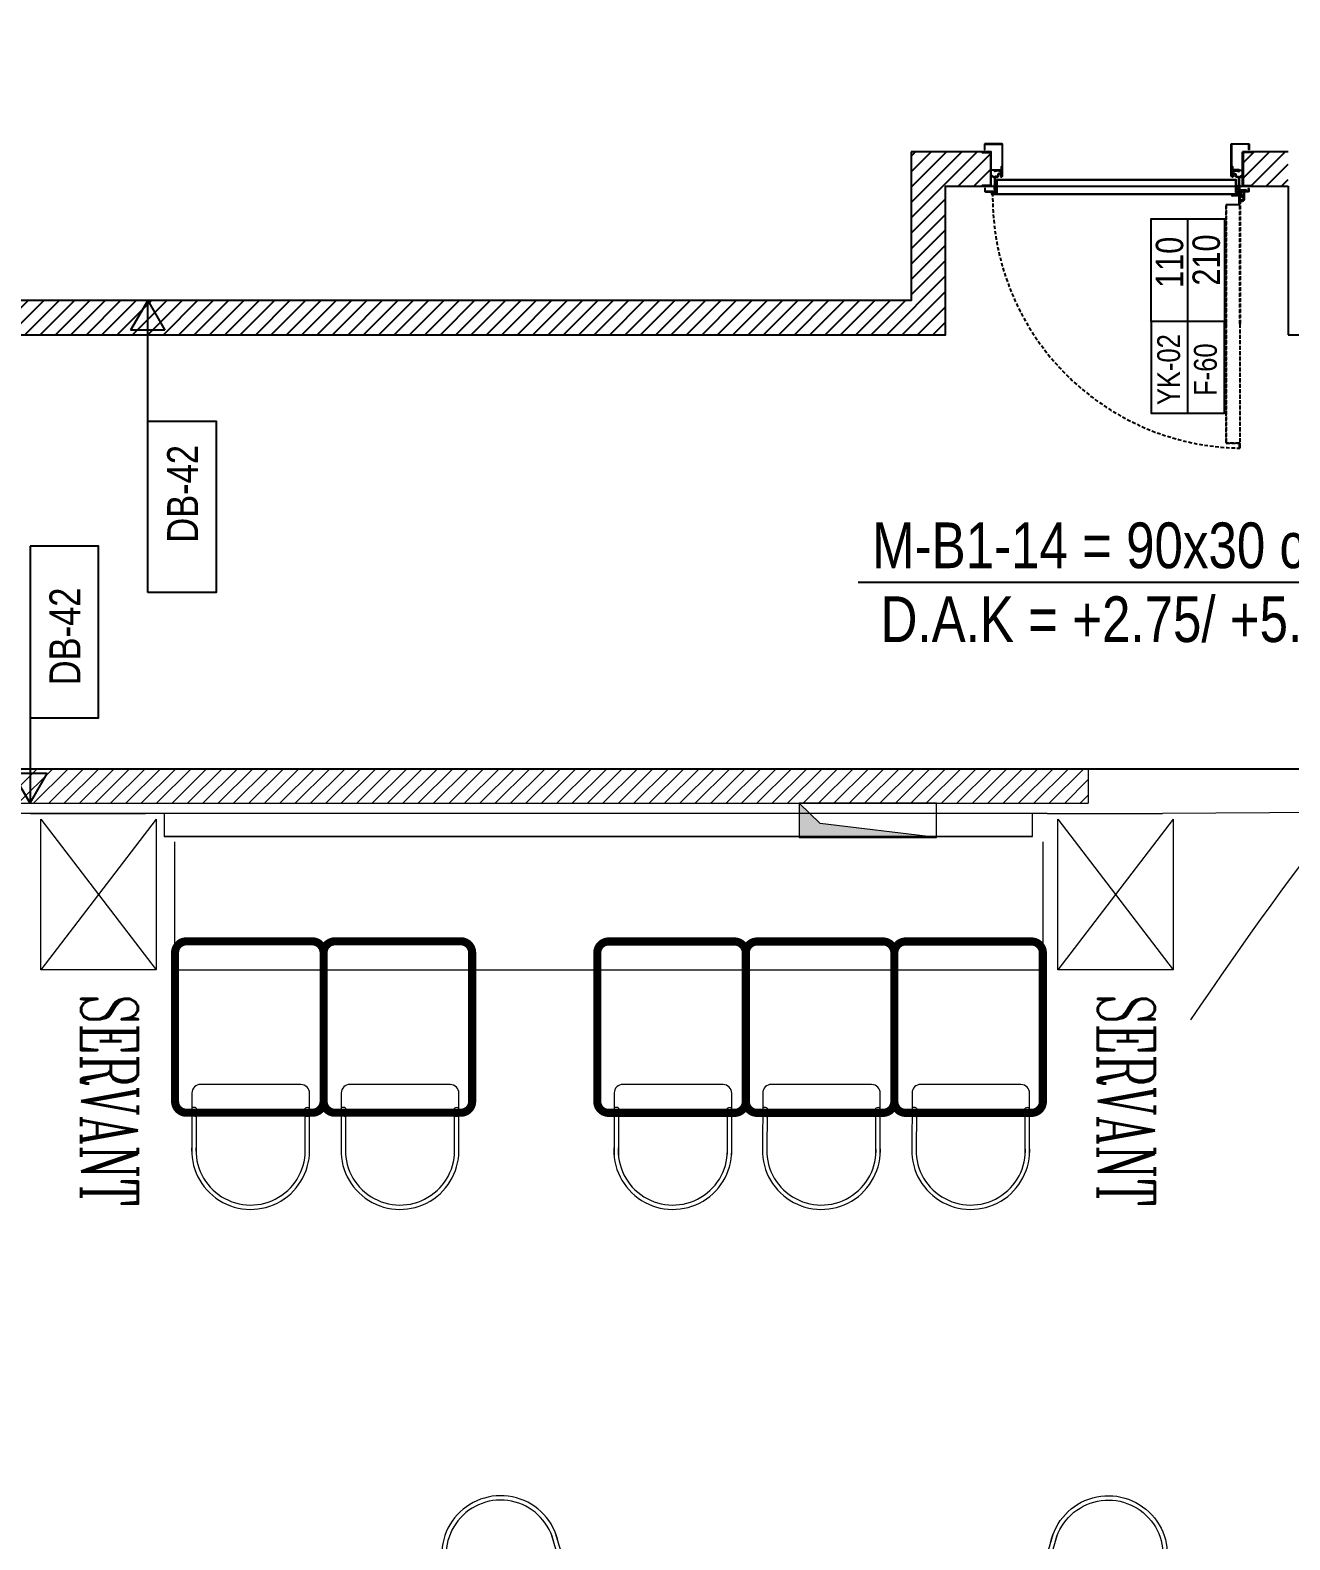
# Model space of a CAD drawing. Header units: centimetres. Extents: x -72470 to -43129, y -18750 to -16337.
# Drawn here: x -56569 to -56018, y -17107 to -16446 of the extents above; entities that cross this region are included whole.
import ezdxf
from ezdxf.enums import TextEntityAlignment as Align

# ---------------------------------------------------------------- set-up
doc = ezdxf.new("R2010")
doc.units = ezdxf.units.CM
doc.header["$MEASUREMENT"] = 0
doc.linetypes.add('11-021_3001-BLOK_B_ZEMIN_KAT$0$HIDDEN2', pattern=[4.7625, 3.175, -1.5875])
doc.linetypes.add('DUZ', pattern=[0])
doc.layers.get('0').update_dxf_attribs({"linetype": 'DUZ', "lineweight": 0})
doc.layers.get('Defpoints').update_dxf_attribs({"lineweight": 0})
doc.layers.add('11-021_3001-BLOK_B_ZEMIN_KAT$0$2DALANNET', color=1, linetype='Continuous', plot=False)
for name, color, linetype in [('11-021_3001-BLOK_B_ZEMIN_KAT$0$2DDUVAR', 3, 'Continuous'), ('11-021_3001-BLOK_B_ZEMIN_KAT$0$2DKAPI', 180, 'Continuous'), ('11-021_3001-BLOK_B_ZEMIN_KAT$0$2DKAPIPOZU', 162, 'Continuous'), ('11-021_3001-BLOK_B_ZEMIN_KAT$0$2DMAHALPOZU', 6, 'Continuous'), ('11-021_3001-BLOK_B_ZEMIN_KAT$0$2DPOZ DUVAR', 144, 'Continuous'), ('11-021_3001-BLOK_B_ZEMIN_KAT$0$2DTARAMA-DUVAR', 250, 'Continuous'), ('11-021_3001-BLOK_B_ZEMIN_KAT$0$2DTARAMA1', 253, 'Continuous'), ('11-021_3001-BLOK_B_ZEMIN_KAT$0$2DYAZI1', 212, 'Continuous'), ('11-021_500-BLOK B-str_zemin_kat$0$2DTARAMA1', 253, 'Continuous')]:
    doc.layers.add(name, color=color, linetype=linetype)
doc.layers.add('Auto-Tefris', color=32, linetype='Continuous', lineweight=18)
doc.layers.add('TEFRIS', color=30, linetype='Continuous', lineweight=9)
doc.styles.add('11-021_3001-BLOK_B_ZEMIN_KAT$0$ARIAL', font='arial.ttf', dxfattribs={"width": 0.8})
doc.styles.add('11-021_3001-BLOK_B_ZEMIN_KAT$0$OLCU', font='arial.ttf', dxfattribs={"width": 0.8})
doc.styles.add('11-021_3001-BLOK_B_ZEMIN_KAT$0$yazi', font='calibri.ttf', dxfattribs={"width": 0.6})
doc.styles.add('ROMANS', font='romanc.shx', dxfattribs={"width": 0.75, "height": 0.003})
doc.dimstyles.new('11-021_3001-BLOK_B_ZEMIN_KAT$0$DIM100', dxfattribs={"dimscale": 90, "dimtxt": 0.25, "dimasz": 0.005, "dimexe": 0.04, "dimexo": 0.1, "dimgap": 0.05, "dimtad": 1, "dimrnd": 0.5, "dimdsep": 46, "dimtxsty": '11-021_3001-BLOK_B_ZEMIN_KAT$0$OLCU', "dimblk": '11-021_3001-BLOK_B_ZEMIN_KAT$0$WDIM', "dimcen": 0.09, "dimse1": 1, "dimse2": 1, "dimclrd": 256, "dimclre": 256, "dimclrt": 6, "dimadec": 0, "dimazin": 0, "dimtfac": 1, "dimtix": 1, "dimtmove": 1, "dimatfit": 2, "dimldrblk": '11-021_3001-BLOK_B_ZEMIN_KAT$0$WDIM', "dimfxl": 1, "dimtolj": 1, "dimarcsym": 0})
pattern_1 = [(45, (-49248.186, -18059.437), (-3.367596, 3.367596), [])]

# ---------------------------------------------------------------- blocks, each defined once
blk = doc.blocks.new('11-021_3001-BLOK_B_ZEMIN_KAT$0$KT-110')
blk.add_line((108.39, 2.5), (108.4, 2.5))
at = {"layer": '11-021_3001-BLOK_B_ZEMIN_KAT$0$2DKAPI'}
for p, q in [((-1.66, 2.3), (-1.66, 2.1)), ((-1.36, 2.3), (-1.36, 2.1)), ((1.09, 1.95), (-1.21, 1.95)), ((1.09, 1.65), (-1.21, 1.65)), ((-1.03, 1.95), (-1.03, 2.3)), ((1.09, 1.95), (1.73, 1.95)), ((1.2, 1.5), (1.2, -0.55)), ((1.5, 1.5), (1.5, -0.55)), ((108.5, 1.5), (108.5, -0.55)), ((1.5, -0.55), (1.2, -0.55)), ((1.7, -7), (0.05, -7)), ((108.3, -7), (109.95, -7))]:
    blk.add_line(p, q, dxfattribs=at)
at = {"layer": '11-021_3001-BLOK_B_ZEMIN_KAT$0$2DKAPI', "lineweight": -2}
for p, q in [((-0.9, 5.3), (-0.9, 2.5)), ((-0.4, 5.3), (-0.4, 2.5)), ((-0.23, 4.16), (0.01, 4.6)), ((0.16, 4.02), (2.09, 3.66)), ((0.6, 3.55), (0.6, 2.7)), ((0.7, 3.65), (109.6, 3.65)), ((0.7, 3.55), (109.6, 3.55)), ((0.7, 3.55), (0.7, 2.7)), ((0.7, 2.7), (2.7, 2.7)), ((0.7, 2.6), (2.8, 2.6)), ((0.8, 2.85), (2.8, 2.85)), ((0.8, 2.85), (0.8, 2.75)), ((0.8, 2.75), (2.8, 2.75)), ((1.26, 4.32), (2.11, 4.16)), ((2.21, 4.15), (4.4, 4.15)), ((2.55, 2.6), (2.8, 2.37)), ((2.7, 2.7), (2.7, 2.6)), ((2.8, 2.75), (2.8, -2.65)), ((2.9, 2.75), (2.9, -2.65)), ((107.4, 2.75), (107.4, -2.65)), ((107.5, 2.85), (109.5, 2.85)), ((107.5, 2.75), (109.5, 2.75)), ((107.5, 2.75), (107.5, -2.65)), ((107.5, 2.6), (109.6, 2.6)), ((107.5, 2.42), (107.68, 2.6)), ((107.6, 2.7), (109.6, 2.7)), ((107.6, 2.7), (107.6, 2.6)), ((109.5, 2.85), (109.5, 2.75)), ((109.6, 3.55), (109.6, 2.7)), ((109.7, 3.55), (109.7, 2.7)), ((2.9, -2.65), (107.4, -2.65)), ((2.9, -2.75), (107.4, -2.75)), ((4.85, -8.5), (4.85, -4.45)), ((105.15, -8.5), (105.15, -4.45))]:
    blk.add_line(p, q, dxfattribs=at)
at = {"layer": '11-021_3001-BLOK_B_ZEMIN_KAT$0$2DKAPI'}
for points in [[(0, -15), (-4, -15), (-4, -14.7), (-1, -14.7), (-0.3, -14.7), (-0.3, -0.3), (-4, -0.3), (-4, 0), (0, 0)], [(1.7, 1.58), (1.88, 1.58), (1.88, -0.42), (1.7, -0.42)], [(108.12, 1.58), (108.3, 1.58), (108.3, -0.42), (108.12, -0.42)], [(110, -15), (114, -15), (114, -14.7), (111, -14.7), (110.3, -14.7), (110.3, -0.3), (114, -0.3), (114, 0), (110, 0)]]:
    blk.add_lwpolyline(points, close=True, dxfattribs=at)
at = {"layer": '11-021_3001-BLOK_B_ZEMIN_KAT$0$2DKAPI', "lineweight": -2}
for points in [[(3.1, -4.4), (3.1, -5.1, 0.414214), (3.3, -5.3), (4.1, -5.3, 0.494565), (4.29, -5.05), (4.29, -5.05), (4.11, -4.38, -1.142909), (4.7, -4.3), (4.7, -6.6, -0.414214), (4.3, -7), (1.7, -7), (1.7, -6.8), (4.3, -6.8, 0.414214), (4.5, -6.6), (4.5, -4.3, 1.142909), (4.3, -4.33), (4.49, -4.99, -0.494565), (4.1, -5.5), (3.3, -5.5, -0.414214), (2.9, -5.1), (2.9, -4.4, 0.414214), (2.7, -4.2), (1.9, -4.2, -0.388473), (1.5, -3.84), (1.51, -3.83), (1.5, -3.83, -0.016382), (1.5, -3.8), (1.5, 1.58, -0.267949), (1.7, 1.93, 0.767327), (1.6, 2.3), (-2.4, 2.3, 0.414214), (-2.6, 2.1), (-2.6, 1), (-2.8, 1), (-2.8, 2.1, -0.414214), (-2.4, 2.5), (1.6, 2.5, -0.767327), (1.8, 1.75, 0.267949), (1.7, 1.58), (1.7, -3.8, 0.414214), (1.9, -4), (2.7, -4, -0.414214)], [(106.9, -4.4), (106.9, -5.1, -0.414214), (106.7, -5.3), (105.9, -5.3, -0.494565), (105.71, -5.05), (105.71, -5.05), (105.89, -4.38, 1.142909), (105.3, -4.3), (105.3, -6.6, 0.414214), (105.7, -7), (108.3, -7), (108.3, -6.8), (105.7, -6.8, -0.414214), (105.5, -6.6), (105.5, -4.3, -1.142909), (105.7, -4.33), (105.51, -4.99, 0.494565), (105.9, -5.5), (106.7, -5.5, 0.414214), (107.1, -5.1), (107.1, -4.4, -0.414214), (107.3, -4.2), (108.1, -4.2, 0.388473), (108.5, -3.84), (108.49, -3.83), (108.5, -3.83, 0.016382), (108.5, -3.8), (108.5, 1.58, 0.267949), (108.3, 1.93, -0.767327), (108.4, 2.3), (112.4, 2.3, -0.414214), (112.6, 2.1), (112.6, 1), (112.8, 1), (112.8, 2.1, 0.414214), (112.4, 2.5), (108.4, 2.5, 0.767327), (108.2, 1.75, -0.267949), (108.3, 1.58), (108.3, -3.8, -0.414214), (108.1, -4), (107.3, -4, 0.414214)], [(5, -18.25, -0.414214), (4.75, -18.5), (-2.65, -18.5, -0.414214), (-2.9, -18.25), (-2.9, -16), (-2.75, -16), (-2.75, -18.25, 0.414214), (-2.65, -18.35), (4.75, -18.35, 0.414214), (4.85, -18.25), (4.85, -8.5, -1), (4.4, -8.5), (4.4, -7.52), (4.55, -7.52), (4.55, -8.5, 1), (4.7, -8.5), (4.7, -4.45, -1), (5, -4.45)], [(105, -18.25, 0.414214), (105.25, -18.5), (112.65, -18.5, 0.414214), (112.9, -18.25), (112.9, -16), (112.75, -16), (112.75, -18.25, -0.414214), (112.65, -18.35), (105.25, -18.35, -0.414214), (105.15, -18.25), (105.15, -8.5, 1), (105.6, -8.5), (105.6, -7.52), (105.45, -7.52), (105.45, -8.5, -1), (105.3, -8.5), (105.3, -4.45, 1), (105, -4.45)]]:
    blk.add_lwpolyline(points, format="xyb", close=True, dxfattribs=at)
at = {"layer": '11-021_3001-BLOK_B_ZEMIN_KAT$0$2DKAPI'}
for points in [[(0.19, -4.89), (0.01, -4.66), (1.32, -3.6), (1.5, -3.83, 0.005789), (1.5, -3.84)], [(4.05, -6.57), (4.02, -6.42), (2.75, -6.65), (1.64, -6.45, 0.465986), (1.35, -6.7), (1.35, -6.9, 0.414214), (1.6, -7.15), (4.45, -7.15, -0.414214), (4.55, -7.25), (4.55, -8.5), (4.7, -8.5), (4.7, -7.25, 0.414214), (4.45, -7), (1.6, -7, -0.414214), (1.5, -6.9), (1.5, -6.7, -0.465987), (1.62, -6.6), (2.75, -6.8)], [(105.95, -6.57), (105.98, -6.42), (107.25, -6.65), (108.36, -6.45, -0.465986), (108.65, -6.7), (108.65, -6.9, -0.414214), (108.4, -7.15), (105.55, -7.15, 0.414214), (105.45, -7.25), (105.45, -8.5), (105.3, -8.5), (105.3, -7.25, -0.414214), (105.55, -7), (108.4, -7, 0.414214), (108.5, -6.9), (108.5, -6.7, 0.465987), (108.38, -6.6), (107.25, -6.8)], [(109.81, -4.89), (109.99, -4.66), (108.68, -3.6), (108.5, -3.83, -0.005789), (108.5, -3.84)]]:
    blk.add_lwpolyline(points, format="xyb", close=True, dxfattribs=at)
at = {"layer": '11-021_3001-BLOK_B_ZEMIN_KAT$0$2DKAPI', "lineweight": -2}
blk.add_circle((0.4, 5.3), 0.8, dxfattribs=at)
at = {"layer": '11-021_3001-BLOK_B_ZEMIN_KAT$0$2DKAPI'}
for centre, radius, start, end in [((-1.21, 2.1), 0.45, 180, 270), ((-1.21, 2.1), 0.15, 180, 270), ((1.05, 1.5), 0.45, 0, 90), ((1.05, 1.5), 0.15, 0, 90), ((0.01, -4.66), 0.3, 270, 308.89453), ((1.51, -3.83), 0.3, 218.89453, 292.02431), ((108.49, -3.83), 0.3, 247.97569, 321.10547), ((109.99, -4.66), 0.3, 231.10547, 270)]:
    blk.add_arc(centre, radius, start, end, dxfattribs=at)
at = {"layer": '11-021_3001-BLOK_B_ZEMIN_KAT$0$2DKAPI', "lineweight": -2}
for centre, radius, start, end in [((0.4, 5.3), 1.3, 232.02013, 180), ((0.7, 3.55), 0.1, 90, 180), ((0.7, 2.7), 0.1, 180, 270), ((2.18, 4.15), 0.5, 259.30413, 270), ((2.21, 4.65), 0.5, 259.19882, 270), ((2.8, 2.75), 0.1, 0, 90), ((4.4, 3.65), 0.5, 0, 90), ((107.5, 2.75), 0.1, 90, 180), ((109.6, 3.55), 0.1, 0, 90), ((109.6, 2.7), 0.1, 270, 0), ((2.9, -2.65), 0.1, 180, 270), ((107.4, -2.65), 0.1, 270, 0)]:
    blk.add_arc(centre, radius, start, end, dxfattribs=at)
at = {"layer": '11-021_3001-BLOK_B_ZEMIN_KAT$0$2DTARAMA1', "linetype": '11-021_3001-BLOK_B_ZEMIN_KAT$0$HIDDEN2', "ltscale": 0.5}
for points in [[(7.25, 60.25), (7.25, 112.33, 0.414214), (7.13, 112.45), (1.4, 112.45, -0.414214), (1.27, 112.58), (1.27, 114.43, -1), (1.29, 114.43), (1.29, 112.58, 1), (1.45, 112.58), (1.45, 114.43, 1), (1.11, 114.43), (1.11, 60.25)], [(1.18, 60.25), (1.18, 114.43, -1), (1.38, 114.43), (1.38, 112.58, -1), (1.36, 112.58), (1.36, 114.43, 1), (1.2, 114.43), (1.2, 112.58, 0.414214), (1.4, 112.38), (7.13, 112.38, -0.414214), (7.18, 112.33), (7.18, 60.25)], [(7.25, 60.25), (7.25, 60.25), (7.25, 8.17, -0.414214), (7.13, 8.05), (1.4, 8.05, 0.414214), (1.27, 7.92), (1.27, 6.07, 1), (1.29, 6.07), (1.29, 7.92, -1), (1.45, 7.92), (1.45, 6.07, -1), (1.11, 6.07), (1.11, 60.25)], [(1.18, 60.25), (1.18, 60.25), (1.18, 6.07, 1), (1.38, 6.07), (1.38, 7.92, 1), (1.36, 7.92), (1.36, 6.07, -1), (1.2, 6.07), (1.2, 7.92, -0.414214), (1.4, 8.12), (7.13, 8.12, 0.414214), (7.18, 8.17), (7.18, 60.25)]]:
    blk.add_lwpolyline(points, format="xyb", dxfattribs=at)
blk.add_arc((-0.55, 4.7), 109.92, 359.04307, 89.04603, dxfattribs=at)
at = {"layer": 'Defpoints'}
blk.add_lwpolyline([(110, -15), (110, 0), (117.8, 0)], dxfattribs=at)
blk = doc.blocks.new('11-021_3001-BLOK_B_ZEMIN_KAT$0$KAPINO')
blk.add_line((-19.02, 11.06), (65.98, 11.06))
for points in [[(20.98, 27.13), (-19.02, 27.13), (-19.02, -5), (20.98, -5)], [(20.98, 27.13), (65.98, 27.13), (65.98, -5), (20.98, -5)]]:
    blk.add_lwpolyline(points, close=True)
at = {"color": 2, "style": '11-021_3001-BLOK_B_ZEMIN_KAT$0$OLCU', "width": 0.8}
for tag, height, p in [('KAP.NO', 10, (-0.03, 19.47)), ('GENISLIK', 12, (46.93, 19.1)), ('YANGIN', 10, (-0.03, 3.4)), ('YUKSEKLIK', 12, (47.93, 3.03))]:
    blk.add_attdef(tag, text='', height=height, dxfattribs=at).set_placement(p, align=Align.MIDDLE_CENTER)
blk = doc.blocks.new('*U21')
for p, q in [((6.56, 0), (-2.1, 5)), ((-2.1, 5), (-2.1, -5)), ((-78.6, 0), (-28.6, 0)), ((-28.6, 0), (6.56, 0)), ((6.56, 0), (-2.1, -5))]:
    blk.add_line(p, q)
blk.add_lwpolyline([(-78.6, 0), (-28.6, 0), (-28.6, 20), (-78.6, 20)], close=True)
at = {"style": '11-021_3001-BLOK_B_ZEMIN_KAT$0$yazi'}
blk.add_attdef('DUVARTIPI', text='', height=9, dxfattribs=at).set_placement((-52.63, 8.31), align=Align.MIDDLE_CENTER)
blk = doc.blocks.new('*U16')
for p, q in [((-3.64, 0), (-12.3, 5)), ((-12.3, 5), (-12.3, -5)), ((-78.6, 0), (-28.6, 0)), ((-28.6, 0), (-3.64, 0)), ((-3.64, 0), (-12.3, -5))]:
    blk.add_line(p, q)
blk.add_lwpolyline([(-78.6, 0), (-28.6, 0), (-28.6, 20), (-78.6, 20)], close=True)
at = {"style": '11-021_3001-BLOK_B_ZEMIN_KAT$0$yazi'}
blk.add_attdef('DUVARTIPI', text='', height=9, dxfattribs=at).set_placement((-52.63, 8.31), align=Align.MIDDLE_CENTER)
blk = doc.blocks.new('11-021_3001-BLOK_B_ZEMIN_KAT$0$_Dot')
at = {"color": 0, "linetype": 'ByBlock', "lineweight": -2}
blk.add_line((-0.5, 0), (-1, 0), dxfattribs=at)
at = {"color": 0, "linetype": 'ByBlock', "const_width": 0.5}
blk.add_lwpolyline([(-0.25, 0, 1), (0.25, 0, 1)], format="xyb", close=True, dxfattribs=at)
blk = doc.blocks.new('11-021_3001-BLOK_B_ZEMIN_KAT$0$WDIM')
for p, q in [((0, -20), (0, 20)), ((-7.07, -7.07), (7.07, 7.07)), ((-15, 0), (15, 0))]:
    blk.add_line(p, q)
blk = doc.blocks.new('RT2')
at = {"layer": 'Auto-Tefris'}
for p, q in [((142.89, -17093.63), (114.98, -17118.61)), ((190.59, -17139.05), (150.31, -17094.04)), ((137.92, -17101.6), (116.81, -17120.49)), ((162.74, -17171.03), (190.18, -17146.47)), ((161.05, -17169.01), (181.71, -17150.52)), ((114.32, -17166.72), (114.35, -17166.76)), ((114.35, -17166.76), (114.32, -17166.72))]:
    blk.add_line(p, q, dxfattribs=at)
for centre, radius, start, end in [((146.39, -17097.54), 5.25, 41.83107, 131.83107), ((131.48, -17105.6), 2.58, 11.21615, 72.44598), ((135.4, -17102.1), 2.58, 11.21615, 72.44598), ((140.83, -17143.03), 35.56, 127.02225, 315.62583), ((140.83, -17143.03), 32.93, 127.02225, 315.62583), ((186.68, -17142.55), 5.25, 311.83107, 41.83107), ((177.02, -17156.48), 2.58, 11.21615, 72.44598), ((180.94, -17152.98), 2.58, 11.21615, 72.44598)]:
    blk.add_arc(centre, radius, start, end, dxfattribs=at)

msp = doc.modelspace()

# ---------------------------------------------------------------- hatches: boundary and pattern name
at = {"layer": '11-021_3001-BLOK_B_ZEMIN_KAT$0$2DTARAMA-DUVAR'}
h = msp.add_hatch(dxfattribs=at)
h.set_pattern_fill('ANSI31', color=256, scale=1.5)
h.set_pattern_definition(pattern_1)
h.paths.add_polyline_path([(-56183.19, -16564.44), (-57011.19, -16564.44), (-57011.19, -16579.44), (-56168.19, -16579.44), (-56168.19, -16514.44), (-56147.89, -16514.44), (-56148.19, -16499.44), (-56183.19, -16499.44)])
h = msp.add_hatch(dxfattribs=at)
h.set_pattern_fill('ANSI31', color=256, scale=1.5)
h.set_pattern_definition(pattern_1)
h.paths.add_polyline_path([(-56038.19, -16514.44), (-56018.19, -16514.44), (-56018.19, -16499.44), (-56038.19, -16499.44)])
at = {"layer": '11-021_500-BLOK B-str_zemin_kat$0$2DTARAMA1'}
h = msp.add_hatch(dxfattribs=at)
h.set_pattern_fill('ANSI33', color=256, scale=100)
h.set_pattern_definition([(45, (-413509.524, -192690.207), (-17.6776695, 17.6776695), []), (45, (-413491.846, -192690.207), (-17.6776695, 17.6776695), [12.5, -6.25])])
edge = h.paths.add_edge_path()
edge.add_arc((-53448.19, -17219.44), 40, 0, 360)
edge = h.paths.add_edge_path()
edge.add_arc((-54288.19, -17219.44), 40, 0, 360)
edge = h.paths.add_edge_path()
edge.add_arc((-55128.19, -17219.44), 40, 0, 360)
edge = h.paths.add_edge_path()
edge.add_arc((-55968.19, -17219.44), 40, 0, 360)
h.paths.add_polyline_path([(-54835.71, -17053.77), (-54661.96, -17053.77), (-54661.96, -17007.82), (-54835.71, -17007.82)], flags=9)
h.paths.add_polyline_path([(-53982.51, -17053.8), (-53808.74, -17053.8), (-53808.74, -17007.82), (-53982.51, -17007.82)], flags=9)
h.paths.add_polyline_path([(-55675.72, -17053.8), (-55520.6, -17053.8), (-55520.6, -17007.82), (-55675.72, -17007.82)], flags=9)
edge = h.paths.add_edge_path()
edge.add_arc((-56808.19, -17219.44), 40, 0, 360)
edge = h.paths.add_edge_path()
edge.add_arc((-55128.19, -18059.44), 40, 0, 360)
edge = h.paths.add_edge_path()
edge.add_arc((-54288.19, -18059.44), 40, 0, 360)
edge = h.paths.add_edge_path()
edge.add_arc((-53448.19, -18059.44), 40, 0, 360)
at = {"layer": 'TEFRIS', "linetype": 'Continuous'}
h = msp.add_hatch(dxfattribs=at)
h.set_pattern_fill('ANSI31', color=0, scale=1.5)
h.set_pattern_definition(pattern_1)
h.paths.add_polyline_path([(-56105.69, -16769.44), (-57011.19, -16769.44), (-57011.19, -16784.44), (-56105.69, -16784.44)])
h = msp.add_hatch(color=0, dxfattribs=at)
h.dxf.hatch_style = 1
h.paths.add_polyline_path([(-56232.17, -16784.44), (-56232.17, -16799.44), (-56172.17, -16799.44), (-56223.07, -16793.23)])

# ---------------------------------------------------------------- linework, layer by layer
at = {"layer": '11-021_3001-BLOK_B_ZEMIN_KAT$0$2DALANNET'}
msp.add_lwpolyline([(-57048.19, -16579.44), (-56168.19, -16579.44), (-56168.19, -16514.44), (-56018.19, -16514.44), (-56018.19, -16579.45), (-52078.19, -16579.44), (-52078.19, -16609.44), (-50935.69, -16609.44), (-50935.69, -18059.5), (-51155.48, -18059.5), (-51155.48, -16769.44), (-57048.19, -16769.44)], close=True, dxfattribs=at)
at = {"layer": '11-021_3001-BLOK_B_ZEMIN_KAT$0$2DDUVAR', "ltscale": 0.0001}
for points in [[(-56183.19, -16499.44), (-56183.19, -16564.44), (-57011.19, -16564.44), (-57011.19, -16579.44), (-56168.19, -16579.44), (-56168.19, -16514.44), (-56148.19, -16514.44), (-56148.19, -16499.44), (-56183.19, -16499.44)], [(-56018.19, -16499.44), (-56038.19, -16499.44)], [(-56038.19, -16514.44), (-56018.19, -16514.44)]]:
    msp.add_lwpolyline(points, dxfattribs=at)
at = {"layer": '11-021_3001-BLOK_B_ZEMIN_KAT$0$2DDUVAR'}
msp.add_lwpolyline([(-56038.19, -16499.44), (-56038.19, -16514.44)], dxfattribs=at)
at = {"layer": 'TEFRIS', "color": 0, "linetype": 'Continuous'}
for p, q in [((-56123.63, -16788.94), (-56963.23, -16788.94)), ((-56568.66, -16788.94), (-56518.21, -16788.94)), ((-56568.66, -16788.94), (-56518.21, -16788.94)), ((-56510.08, -16788.94), (-56510.08, -16798.94)), ((-56130.08, -16798.94), (-56130.08, -16788.94)), ((-56123.63, -16788.94), (-56073.18, -16788.94)), ((-55371.23, -16784.44), (-56073.18, -16788.94)), ((-56564.1, -16857.34), (-56564.1, -16791.34)), ((-56513.65, -16791.34), (-56564.1, -16857.34)), ((-56564.1, -16791.34), (-56513.65, -16857.34)), ((-56513.65, -16791.34), (-56564.1, -16857.34)), ((-56564.1, -16791.34), (-56513.65, -16857.34)), ((-56513.65, -16791.34), (-56564.1, -16857.34)), ((-56564.1, -16791.34), (-56513.65, -16857.34)), ((-56564.1, -16857.34), (-56564.1, -16791.34)), ((-56513.65, -16791.34), (-56513.65, -16857.34)), ((-56513.65, -16791.34), (-56513.65, -16857.34)), ((-56513.65, -16791.34), (-56513.65, -16857.34)), ((-56119.08, -16857.34), (-56119.08, -16791.34)), ((-56068.63, -16791.34), (-56119.08, -16857.34)), ((-56119.08, -16791.34), (-56068.63, -16857.34)), ((-56068.63, -16791.34), (-56119.08, -16857.34)), ((-56119.08, -16791.34), (-56068.63, -16857.34)), ((-56068.63, -16791.34), (-56068.63, -16857.34)), ((-56068.63, -16791.34), (-56068.63, -16857.34)), ((-56510.08, -16798.94), (-56130.08, -16798.94)), ((-56130.08, -16798.94), (-56510.08, -16798.94)), ((-56505.52, -16801.34), (-56505.52, -16857.34)), ((-56125.52, -16857.34), (-56125.52, -16801.34)), ((-56513.65, -16857.34), (-56564.1, -16857.34)), ((-56513.65, -16857.34), (-56564.1, -16857.34)), ((-56513.65, -16857.34), (-56564.1, -16857.34)), ((-56505.52, -16857.34), (-56125.52, -16857.34)), ((-56068.63, -16857.34), (-56119.08, -16857.34)), ((-56068.63, -16857.34), (-56119.08, -16857.34)), ((-56450.28, -16907.49), (-56494.13, -16907.42)), ((-56384.92, -16907.49), (-56428.78, -16907.42)), ((-56265.52, -16907.49), (-56309.37, -16907.42)), ((-56200.52, -16907.49), (-56244.37, -16907.42)), ((-56135.17, -16907.49), (-56179.02, -16907.42)), ((-56497.95, -16911.23), (-56497.99, -16938.42)), ((-56446.51, -16938.05), (-56446.47, -16911.31)), ((-56432.6, -16911.23), (-56432.64, -16938.42)), ((-56381.16, -16938.05), (-56381.12, -16911.31)), ((-56313.19, -16911.23), (-56313.24, -16938.42)), ((-56261.76, -16938.05), (-56261.71, -16911.31)), ((-56248.19, -16911.23), (-56248.24, -16938.42)), ((-56196.76, -16938.05), (-56196.71, -16911.31)), ((-56182.84, -16911.23), (-56182.88, -16938.42)), ((-56131.4, -16938.05), (-56131.36, -16911.31)), ((-56496.05, -16917.77), (-56496.09, -16938.34)), ((-56448.42, -16937.98), (-56448.39, -16917.85)), ((-56430.7, -16917.77), (-56430.73, -16938.34)), ((-56383.07, -16937.98), (-56383.03, -16917.85)), ((-56311.3, -16917.77), (-56311.33, -16938.34)), ((-56263.66, -16937.98), (-56263.63, -16917.85)), ((-56246.3, -16917.77), (-56246.33, -16938.34)), ((-56198.66, -16937.98), (-56198.63, -16917.85)), ((-56180.94, -16917.77), (-56180.98, -16938.34)), ((-56133.31, -16937.98), (-56133.28, -16917.85)), ((-56472.33, -16962.11), (-56472.29, -16962.11)), ((-56472.29, -16962.11), (-56472.33, -16962.11)), ((-56406.97, -16962.11), (-56406.94, -16962.11)), ((-56406.94, -16962.11), (-56406.97, -16962.11)), ((-56287.57, -16962.11), (-56287.53, -16962.11)), ((-56287.53, -16962.11), (-56287.57, -16962.11)), ((-56222.57, -16962.11), (-56222.53, -16962.11)), ((-56222.53, -16962.11), (-56222.57, -16962.11)), ((-56157.22, -16962.11), (-56157.18, -16962.11)), ((-56157.18, -16962.11), (-56157.22, -16962.11))]:
    msp.add_line(p, q, dxfattribs=at)
for points in [[(-56105.69, -16769.44), (-57011.19, -16769.44), (-57011.19, -16784.44), (-56105.69, -16784.44)], [(-56105.69, -16769.44), (-56105.69, -16784.44)]]:
    msp.add_lwpolyline(points, dxfattribs=at)
for points in [[(-56232.17, -16784.44), (-56232.17, -16799.44), (-56172.17, -16799.44), (-56172.17, -16784.44)], [(-56232.17, -16784.44), (-56232.17, -16799.44), (-56172.17, -16799.44), (-56223.07, -16793.23)]]:
    msp.add_lwpolyline(points, close=True, dxfattribs=at)
at = {"layer": 'TEFRIS', "color": 0, "linetype": 'Continuous', "const_width": 3.56}
for points in [[(-56445.33, -16919.83), (-56500.33, -16919.83, -0.414214), (-56505.33, -16914.83), (-56505.34, -16849.83, -0.414214), (-56500.34, -16844.83), (-56445.34, -16844.83, -0.414214), (-56440.34, -16849.83), (-56440.33, -16914.83, -0.414214)], [(-56380.33, -16919.82), (-56435.33, -16919.83, -0.414214), (-56440.33, -16914.83), (-56440.34, -16849.83, -0.414214), (-56435.34, -16844.83), (-56380.34, -16844.82, -0.414214), (-56375.34, -16849.82), (-56375.33, -16914.82, -0.414214)], [(-56260.57, -16919.89), (-56315.57, -16919.89, -0.414214), (-56320.57, -16914.9), (-56320.58, -16849.9, -0.414214), (-56315.58, -16844.89), (-56260.58, -16844.89, -0.414214), (-56255.58, -16849.89), (-56255.57, -16914.89, -0.414214)], [(-56195.57, -16919.89), (-56250.57, -16919.89, -0.414214), (-56255.57, -16914.9), (-56255.58, -16849.9, -0.414214), (-56250.58, -16844.89), (-56195.58, -16844.89, -0.414214), (-56190.58, -16849.89), (-56190.57, -16914.89, -0.414214)], [(-56130.57, -16919.89), (-56185.57, -16919.89, -0.414214), (-56190.57, -16914.9), (-56190.58, -16849.9, -0.414214), (-56185.58, -16844.89), (-56130.58, -16844.89, -0.414214), (-56125.58, -16849.89), (-56125.57, -16914.89, -0.414214)]]:
    msp.add_lwpolyline(points, format="xyb", close=True, dxfattribs=at)
at = {"layer": 'TEFRIS', "color": 0, "linetype": 'Continuous'}
for centre, radius, start, end in [((-56494.14, -16911.23), 3.81, 89.90738, 179.90738), ((-56450.28, -16911.3), 3.81, 359.90738, 89.90738), ((-56428.78, -16911.23), 3.81, 89.90738, 179.90738), ((-56384.93, -16911.3), 3.81, 359.90738, 89.90738), ((-56309.38, -16911.23), 3.81, 89.90738, 179.90738), ((-56265.53, -16911.3), 3.81, 359.90738, 89.90738), ((-56244.38, -16911.23), 3.81, 89.90738, 179.90738), ((-56200.53, -16911.3), 3.81, 359.90738, 89.90738), ((-56179.03, -16911.23), 3.81, 89.90738, 179.90738), ((-56135.17, -16911.3), 3.81, 359.90738, 89.90738), ((-56497.02, -16923.2), 1.87, 59.29246, 120.52229), ((-56497.01, -16919.38), 1.87, 59.29246, 120.52229), ((-56447.44, -16919.46), 1.87, 59.29246, 120.52229), ((-56447.44, -16923.28), 1.87, 59.29246, 120.52229), ((-56431.66, -16919.38), 1.87, 59.29246, 120.52229), ((-56431.66, -16923.2), 1.87, 59.29246, 120.52229), ((-56382.09, -16923.28), 1.87, 59.29246, 120.52229), ((-56382.08, -16919.46), 1.87, 59.29246, 120.52229), ((-56312.26, -16923.2), 1.87, 59.29246, 120.52229), ((-56312.25, -16919.38), 1.87, 59.29246, 120.52229), ((-56262.69, -16923.28), 1.87, 59.29246, 120.52229), ((-56262.68, -16919.46), 1.87, 59.29246, 120.52229), ((-56247.26, -16923.2), 1.87, 59.29246, 120.52229), ((-56247.25, -16919.38), 1.87, 59.29246, 120.52229), ((-56197.69, -16923.28), 1.87, 59.29246, 120.52229), ((-56197.68, -16919.46), 1.87, 59.29246, 120.52229), ((-56181.91, -16923.2), 1.87, 59.29246, 120.52229), ((-56181.9, -16919.38), 1.87, 59.29246, 120.52229), ((-56132.33, -16919.46), 1.87, 59.29246, 120.52229), ((-56132.33, -16923.28), 1.87, 59.29246, 120.52229), ((-56472.27, -16936.3), 25.81, 175.09856, 3.70214), ((-56472.27, -16936.3), 23.91, 175.09856, 3.70214), ((-56406.91, -16936.3), 25.81, 175.09856, 3.70214), ((-56406.91, -16936.3), 23.91, 175.09856, 3.70214), ((-56287.51, -16936.3), 25.81, 175.09856, 3.70214), ((-56287.51, -16936.3), 23.91, 175.09856, 3.70214), ((-56222.51, -16936.3), 25.81, 175.09856, 3.70214), ((-56222.51, -16936.3), 23.91, 175.09856, 3.70214), ((-56157.16, -16936.3), 25.81, 175.09856, 3.70214), ((-56157.16, -16936.3), 23.91, 175.09856, 3.70214)]:
    msp.add_arc(centre, radius, start, end, dxfattribs=at)
msp.add_spline([(-56060.87, -16879.11), (-55907.02, -16710.21), (-55456.29, -16710.21), (-55230.92, -16686.39), (-54801.86, -16714.54), (-54609, -16753.52), (-54404.68, -16702.06), (-54172.33, -16738.36), (-54129.5, -16939.39), (-54006.51, -16985.6)], degree=3, dxfattribs=at)

# ---------------------------------------------------------------- block references
at = {"layer": '11-021_3001-BLOK_B_ZEMIN_KAT$0$2DKAPI', "rotation": 180.0005120878193}
msp.add_blockref('11-021_3001-BLOK_B_ZEMIN_KAT$0$KT-110', (-56038.19, -16514.44), dxfattribs=at)
at = {"layer": '11-021_3001-BLOK_B_ZEMIN_KAT$0$2DKAPIPOZU', "rotation": 90}
msp.add_blockref('11-021_3001-BLOK_B_ZEMIN_KAT$0$KAPINO', (-56051.07, -16594.68), dxfattribs=at).add_auto_attribs({'KAP.NO': 'YK-02', 'GENISLIK': '110', 'YUKSEKLIK': '210', 'YANGIN': 'F-60'})
at = {"layer": '11-021_3001-BLOK_B_ZEMIN_KAT$0$2DPOZ DUVAR'}
ref = msp.add_blockref('*U21', (-56517.29, -16574.28), dxfattribs=dict(at, xscale=-1.5, yscale=1.5, zscale=1.5, rotation=270))
ref.add_attrib('DUVARTIPI', 'DB-42', dxfattribs={"layer": '0', "height": 13.5, "rotation": 90, "style": '11-021_3001-BLOK_B_ZEMIN_KAT$0$ARIAL', "width": 0.8}).set_placement((-56502.05, -16649.04), align=Align.MIDDLE_CENTER)
ref = msp.add_blockref('*U16', (-56568.79, -16789.9), dxfattribs=dict(at, xscale=1.5, yscale=1.5, zscale=1.5, rotation=270))
ref.add_attrib('DUVARTIPI', 'DB-42', dxfattribs={"layer": '0', "height": 13.5, "rotation": 90, "style": '11-021_3001-BLOK_B_ZEMIN_KAT$0$ARIAL', "width": 0.8}).set_placement((-56553.54, -16711.44), align=Align.MIDDLE_CENTER)
at = {"layer": 'TEFRIS', "color": 0, "linetype": 'Continuous', "yscale": 0.7260000000000009, "zscale": 0.7260000000000009}
for p, xscale, rotation in [((-45065.58, -22336.37), 0.7260000000000009, 244.7163464174161), ((-67394.17, -22336.37), -0.7260000000000009, 115.2836535825839)]:
    msp.add_blockref('RT2', p, dxfattribs=dict(at, xscale=xscale, rotation=rotation))

# ---------------------------------------------------------------- texts
at = {"layer": '11-021_3001-BLOK_B_ZEMIN_KAT$0$2DYAZI1', "style": '11-021_3001-BLOK_B_ZEMIN_KAT$0$OLCU', "width": 0.8}
for s, p in [('M-B1-14 = 90x30 cm', (-56200.32, -16681.57)), ('D.A.K = +2.75/ +5.75', (-56196.59, -16713.89))]:
    msp.add_text(s, height=20, dxfattribs=at).set_placement(p)
at = {"layer": 'TEFRIS', "color": 0, "linetype": 'Continuous', "style": 'ROMANS', "width": 0.6}
for p in [(-56546.5, -16868.07), (-56546.5, -16868.07), (-56101.47, -16868.07)]:
    msp.add_text('SERVANT', height=24.881, rotation=270, dxfattribs=at).set_placement(p)

# ---------------------------------------------------------------- leaders
at = {"layer": '11-021_3001-BLOK_B_ZEMIN_KAT$0$2DMAHALPOZU'}
msp.add_leader([(-55913.19, -16448.44), (-55981.48, -16687.78), (-56206.42, -16687.78)], dimstyle='11-021_3001-BLOK_B_ZEMIN_KAT$0$DIM100', override={"dimasz": 0.05, "dimldrblk": '11-021_3001-BLOK_B_ZEMIN_KAT$0$_Dot', "dimfxl": 0.2, "dimarcsym": 2}, dxfattribs=at)

doc.saveas('drawing.dxf')
